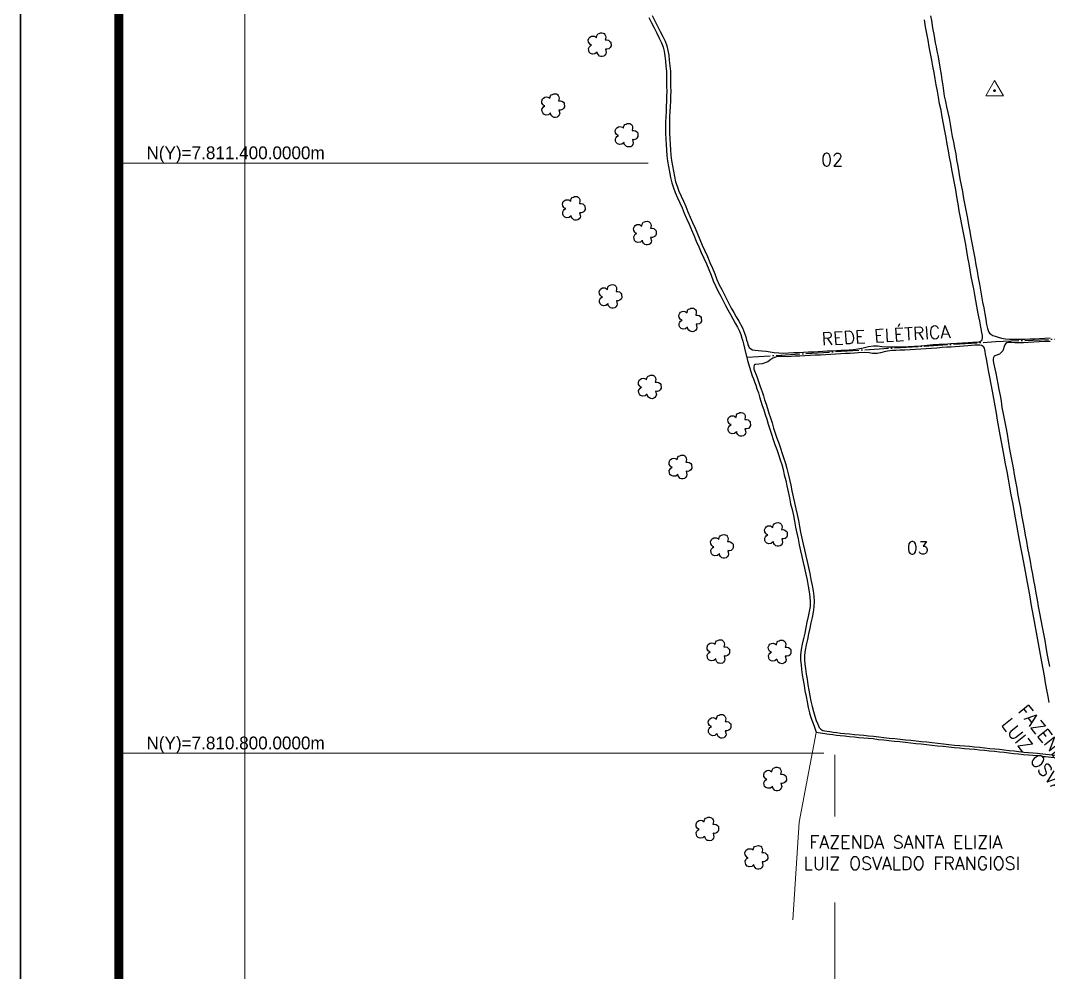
# Model space of a CAD drawing. Extents: x 749772 to 751872, y 7810048 to 7813018.
# Drawn here: x 749772 to 750817, y 7810577 to 7811545 of the extents above; entities that cross this region are included whole.
import ezdxf
from ezdxf.enums import TextEntityAlignment as Align

# ---------------------------------------------------------------- set-up
doc = ezdxf.new("R2010")
doc.units = 0
doc.header["$MEASUREMENT"] = 0
for name, pattern in [('ACAD_ISO04W100', [30, 24, -3, 0, -3]), ('CONTINUO', [0]), ('LIN0', [0])]:
    doc.linetypes.add(name, pattern=pattern)
for name, color, linetype in [('0114000638', 1, 'Continuous'), ('0114000638002', 5, 'Continuous'), ('0114000638003', 5, 'Continuous'), ('0114000638004', 5, 'Continuous'), ('0114000638005', 5, 'Continuous'), ('MARGEM', 7, 'CONTINUO'), ('SIMBOLO ARVORE', 118, 'Continuous'), ('TEXTO CONFORNTANTES', 7, 'Continuous'), ('TEXTO_NUN_TAL', 7, 'Continuous')]:
    doc.layers.add(name, color=color, linetype=linetype)
for name, color, linetype, lineweight in [('MALHA', 8, 'Continuous', 9), ('REDE_DE_LUZ', 6, 'Continuous', 25), ('TEXTO_DIVERSOS', 7, 'Continuous', 5)]:
    doc.layers.add(name, color=color, linetype=linetype, lineweight=lineweight)
doc.styles.add('Simplex', font='simplex.shx')

msp = doc.modelspace()

# ---------------------------------------------------------------- linework, layer by layer
at = {"layer": '0114000638', "flags": 128}
msp.add_lwpolyline([(750410.6, 7811547.9), (750413.5, 7811542.6), (750416.1, 7811537.3), (750418.8, 7811532), (750421.4, 7811526.9), (750423.5, 7811522.2), (750425.2, 7811517.9), (750426.3, 7811513.7), (750427, 7811509), (750427.6, 7811503.7), (750428.1, 7811498.5), (750428.6, 7811493.1), (750428.8, 7811488), (750428.8, 7811483), (750428.8, 7811477.8), (750429, 7811472.9), (750428.8, 7811468), (750428.8, 7811463), (750428.5, 7811457.7), (750428.2, 7811452.4), (750427.9, 7811447), (750427.8, 7811441.5), (750427.7, 7811436), (750427.7, 7811430.2), (750428, 7811424.4), (750428.3, 7811418.8), (750428.6, 7811413.1), (750429, 7811407.4), (750429.8, 7811401.8), (750430.8, 7811396.4), (750431.8, 7811391), (750432.8, 7811385.4), (750434, 7811380), (750435.7, 7811374.9), (750437.5, 7811369.9), (750440, 7811364.6), (750442.3, 7811359.5), (750444.6, 7811354.3), (750446.8, 7811349), (750449.2, 7811343.5), (750451.6, 7811337.8), (750454.1, 7811332.1), (750456.5, 7811326.5), (750459, 7811320.7), (750461.5, 7811314.9), (750464, 7811309), (750466.6, 7811303.2), (750469.2, 7811297.4), (750471.6, 7811291.6), (750474, 7811285.9), (750476.3, 7811280.2), (750478.7, 7811274.6), (750481.3, 7811269.5), (750483.8, 7811264.6), (750486.3, 7811259.9), (750488.6, 7811255.3), (750491.1, 7811250.6), (750493.7, 7811246), (750496.2, 7811241.6), (750498.6, 7811237.2), (750500.9, 7811233.1), (750502.9, 7811229.2), (750504.3, 7811225.6), (750505.4, 7811222), (750506.3, 7811219), (750507, 7811216.3), (750508.1, 7811211.8), (750511.1, 7811199.2), (750514.5, 7811188), (750515.9, 7811183.8), (750517.1, 7811180.6), (750518.2, 7811177.4), (750519.4, 7811174), (750520.7, 7811170.3), (750522.1, 7811166.3), (750523.4, 7811162.2), (750524.7, 7811158), (750526.1, 7811153.6), (750527.6, 7811149.1), (750529.1, 7811144.5), (750530.6, 7811139.7), (750532.1, 7811134.6), (750533.7, 7811129.4), (750535.4, 7811124.2), (750537.2, 7811118.9), (750539, 7811113.8), (750540.8, 7811108.7), (750542.6, 7811103.5), (750544.3, 7811098.4), (750545.8, 7811093.5), (750547.2, 7811088.4), (750548.5, 7811083), (750549.9, 7811077.4), (750551.1, 7811071.7), (750552.3, 7811065.8), (750553.6, 7811059.7), (750554.9, 7811053.6), (750556.3, 7811047.6), (750557.8, 7811041.8), (750558.9, 7811035.8), (750560, 7811029.9), (750561.1, 7811023.8), (750562.5, 7811017.8), (750563.7, 7811011.8), (750565.1, 7811005.8), (750566.3, 7810999.9), (750567.7, 7810994), (750569.1, 7810988), (750570.5, 7810982), (750571.7, 7810975.9), (750572.8, 7810969.8), (750573.7, 7810964.2), (750574.4, 7810959.1), (750574.8, 7810954), (750574.6, 7810949.1), (750573.8, 7810944.2), (750572.8, 7810938.9), (750571.5, 7810933.3), (750570.4, 7810927.7), (750569.3, 7810922.1), (750568, 7810916.5), (750566.8, 7810911), (750565.7, 7810905.5), (750565, 7810899.8), (750565, 7810894.7), (750565.5, 7810890), (750566.1, 7810885.1), (750566.8, 7810879.8), (750567.7, 7810874.4), (750568.6, 7810868.9), (750569.5, 7810863.3), (750570.6, 7810857.7), (750571.6, 7810852.2), (750572.8, 7810846.6), (750574.2, 7810841.2), (750575.6, 7810836.3), (750577.2, 7810831.9), (750578.7, 7810827.4), (750580.8, 7810821.3), (750580.8, 7810821.3), (750580.8, 7810821.3), (750591.6, 7810819.8), (750594.5, 7810819.4), (750597.8, 7810819), (750601.5, 7810818.4), (750605.4, 7810818), (750609.8, 7810817.6), (750614.5, 7810817.1), (750619.5, 7810816.6), (750624.4, 7810816.1), (750629.2, 7810815.7), (750633.9, 7810815.4), (750638.9, 7810814.8), (750644.2, 7810814.1), (750649.5, 7810813.5), (750654.9, 7810813), (750660.4, 7810812.4), (750665.9, 7810811.8), (750671.5, 7810811.2), (750677, 7810810.6), (750682.3, 7810810), (750687.6, 7810809.5), (750693, 7810808.9), (750698.5, 7810808.3), (750704.2, 7810807.6), (750709.9, 7810807), (750715.7, 7810806.4), (750721.3, 7810805.9), (750726.7, 7810805.3), (750731.6, 7810804.9), (750736.6, 7810804.5), (750741.7, 7810804), (750746.9, 7810803.5), (750752.1, 7810803), (750757.2, 7810802.4), (750762.2, 7810802), (750767.1, 7810801.5), (750771.9, 7810801), (750776.7, 7810800.4), (750781.8, 7810799.8), (750786.7, 7810799.3), (750791.7, 7810798.7), (750796.6, 7810798.2), (750801.3, 7810797.9), (750805.8, 7810797.6), (750809.5, 7810797.2), (750812.5, 7810796.8), (750814.2, 7810796.6), (750919.4, 7810784.4)], dxfattribs=at)
at = {"layer": '0114000638002', "flags": 128}
msp.add_lwpolyline([(750414.1, 7811549.8), (750417, 7811544.4), (750419.7, 7811539.1), (750422.4, 7811533.8), (750425, 7811528.6), (750427.2, 7811523.8), (750429, 7811519.1), (750430.2, 7811514.5), (750431, 7811509.5), (750431.5, 7811504.2), (750432.1, 7811498.9), (750432.6, 7811493.4), (750432.8, 7811488.1), (750432.8, 7811483), (750432.8, 7811477.9), (750433, 7811472.9), (750432.8, 7811467.9), (750432.8, 7811462.9), (750432.5, 7811457.5), (750432.2, 7811452.2), (750431.9, 7811446.9), (750431.8, 7811441.4), (750431.7, 7811435.9), (750431.7, 7811430.3), (750432, 7811424.6), (750432.3, 7811419), (750432.6, 7811413.4), (750433, 7811407.9), (750433.7, 7811402.5), (750434.7, 7811397.1), (750435.7, 7811391.8), (750436.7, 7811386.3), (750437.9, 7811381), (750439.4, 7811376.3), (750441.2, 7811371.5), (750443.6, 7811366.3), (750446, 7811361.1), (750448.3, 7811355.8), (750450.5, 7811350.5), (750452.8, 7811345), (750455.2, 7811339.4), (750457.7, 7811333.7), (750460.2, 7811328), (750462.6, 7811322.3), (750465.1, 7811316.5), (750467.7, 7811310.6), (750470.3, 7811304.8), (750472.8, 7811299), (750475.3, 7811293.2), (750477.7, 7811287.4), (750479.9, 7811281.7), (750482.3, 7811276.3), (750484.9, 7811271.3), (750487.4, 7811266.5), (750489.8, 7811261.8), (750492.2, 7811257.1), (750494.6, 7811252.5), (750497.1, 7811247.9), (750499.6, 7811243.6), (750502.1, 7811239.2), (750506, 7811232.3), (750508.1, 7811226.9), (750509.3, 7811223.2), (750510.1, 7811220), (750510.9, 7811217.4), (750511.5, 7811215), (750512.3, 7811213.3), (750512.8, 7811212.4), (750514.3, 7811211.1), (750516.3, 7811210.2), (750518.9, 7811209.8), (750521.9, 7811209.5), (750525.7, 7811209.1), (750530, 7811208.8), (750534, 7811208.2), (750538.2, 7811207.5), (750542.8, 7811206.9), (750547.6, 7811206.8), (750552.6, 7811207), (750557.8, 7811207.3), (750563, 7811207.4), (750568.1, 7811207.6), (750573, 7811207.9), (750578, 7811208.1), (750582.9, 7811208.4), (750587.6, 7811208.7), (750592.2, 7811209), (750596.9, 7811209.2), (750601.6, 7811209.4), (750606, 7811209.6), (750610.2, 7811209.8), (750614.5, 7811210.1), (750618.9, 7811210.4), (750623.2, 7811211), (750627.3, 7811211.7), (750634.2, 7811213.6), (750639.1, 7811214.1), (750643.5, 7811214), (750647.7, 7811213.6), (750652.3, 7811213.2), (750657.3, 7811213), (750662.8, 7811213), (750668.5, 7811213.2), (750674.6, 7811213.5), (750680.9, 7811213.8), (750687.3, 7811214.1), (750693.7, 7811214.8), (750699.8, 7811215.4), (750705.8, 7811215.7), (750711.8, 7811216), (750717.9, 7811216.4), (750723.8, 7811216.9), (750729.7, 7811217.3), (750735.3, 7811217.6), (750740.3, 7811217.9), (750744, 7811218), (750746.5, 7811218.2), (750747.9, 7811218.8), (750749.2, 7811219.6), (750749.8, 7811220.6), (750750.1, 7811222.4), (750749.9, 7811224.7), (750749.2, 7811227.7), (750748.5, 7811231.4), (750747.8, 7811235), (750747.1, 7811239.1), (750746.2, 7811243.7), (750745.3, 7811248.8), (750744.3, 7811254.3), (750743.3, 7811260.1), (750742.2, 7811266), (750741, 7811272.1), (750739.8, 7811278.3), (750738.6, 7811284.6), (750737.5, 7811291), (750736.3, 7811297.4), (750735.2, 7811303.8), (750734, 7811310.4), (750732.9, 7811317.2), (750731.6, 7811324), (750730.3, 7811330.8), (750729, 7811337.6), (750727.7, 7811344.5), (750726.4, 7811351.4), (750725.2, 7811358.4), (750724, 7811365.5), (750722.8, 7811372.6), (750721.5, 7811379.6), (750720.2, 7811386.7), (750718.9, 7811393.5), (750717.7, 7811399.9), (750716.5, 7811406.1), (750715.4, 7811412.4), (750714.2, 7811419), (750712.9, 7811425.8), (750711.6, 7811432.8), (750710.3, 7811439.8), (750709.1, 7811446.8), (750707.8, 7811453.6), (750706.4, 7811460.2), (750705.3, 7811466.8), (750704.1, 7811473.2), (750703, 7811479.4), (750701.8, 7811485.7), (750700.7, 7811492), (750699.5, 7811498.3), (750698.4, 7811504.7), (750697.2, 7811511.3), (750695.9, 7811518), (750694.6, 7811524.9), (750693.4, 7811531.8), (750692.1, 7811538.6), (750690.9, 7811545.5)], dxfattribs=at)
at = {"layer": '0114000638003', "flags": 128}
msp.add_lwpolyline([(750817.9, 7810851.5), (750816.7, 7810857.8), (750815.5, 7810864.5), (750814.2, 7810871.4), (750813, 7810878.5), (750811.7, 7810885.7), (750810.3, 7810893), (750809, 7810900.3), (750807.6, 7810907.8), (750806.3, 7810915.3), (750804.9, 7810922.7), (750803.5, 7810930.1), (750802.1, 7810937.5), (750800.9, 7810944.7), (750799.6, 7810951.9), (750798.3, 7810959.1), (750797, 7810966.3), (750795.7, 7810973.7), (750794.3, 7810981), (750792.9, 7810988.3), (750791.5, 7810995.6), (750790.3, 7811002.6), (750789, 7811009.6), (750787.5, 7811016.7), (750786.2, 7811024.1), (750784.9, 7811031.7), (750783.5, 7811039.3), (750782.1, 7811047), (750780.7, 7811054.8), (750779.2, 7811062.7), (750777.8, 7811070.6), (750776.3, 7811078.5), (750774.9, 7811086.5), (750773.4, 7811094.3), (750772.1, 7811102), (750770.7, 7811109.4), (750769.4, 7811116.6), (750767.9, 7811123.8), (750766.6, 7811131.2), (750765.3, 7811138.5), (750764.1, 7811145.8), (750762.8, 7811153.1), (750761.5, 7811160.5), (750760, 7811167.9), (750758.7, 7811175.2), (750757.4, 7811182.4), (750756.2, 7811189), (750755, 7811195.2), (750753.9, 7811201), (750753.1, 7811205.5), (750752.6, 7811208.5), (750752.3, 7811210.1), (750751.9, 7811211.6), (750751.2, 7811212.7), (750750.5, 7811213.5), (750749.1, 7811214.4), (750747.3, 7811214.7), (750745.1, 7811214.8), (750742.2, 7811214.7), (750738.8, 7811214.5), (750735.1, 7811214.2), (750730.9, 7811213.9), (750726.5, 7811213.6), (750722.2, 7811213.2), (750718.1, 7811212.9), (750713.8, 7811212.7), (750708.9, 7811212.3), (750703.5, 7811211.9), (750698.1, 7811211.5), (750692.7, 7811211), (750687.2, 7811210.7), (750681.7, 7811210.3), (750676.3, 7811210), (750671, 7811209.8), (750666.2, 7811209.7), (750661.7, 7811209.5), (750657.7, 7811209.5), (750651.3, 7811208.3), (750646.2, 7811206.9), (750643, 7811206.5), (750638.3, 7811206.3), (750634.6, 7811206.9), (750629.9, 7811207.2), (750623.5, 7811207), (750619.8, 7811206.7), (750615.5, 7811206.4), (750610.8, 7811206.2), (750605.9, 7811205.9), (750600.8, 7811205.6), (750595.6, 7811205.3), (750590.4, 7811205.1), (750585.2, 7811204.8), (750580, 7811204.5), (750574.6, 7811204.2), (750569.3, 7811204), (750564.3, 7811203.7), (750559.4, 7811203.5), (750551.4, 7811203.1), (750545.9, 7811203.2), (750542.4, 7811203.2), (750539.4, 7811202.7), (750536.9, 7811201.7), (750534.9, 7811200.4), (750531.6, 7811198), (750526.1, 7811196), (750519.2, 7811195.2), (750519, 7811195.1), (750518, 7811194.5), (750517.6, 7811192.6), (750517.6, 7811190.3), (750520.6, 7811182.8), (750522, 7811178.8), (750524.1, 7811172.8), (750525.9, 7811167.5), (750527.2, 7811163.4), (750528.5, 7811159.3), (750529.9, 7811154.9), (750531.4, 7811150.3), (750532.9, 7811145.7), (750534.4, 7811140.9), (750536, 7811135.8), (750537.6, 7811130.6), (750539.2, 7811125.4), (750540.9, 7811120.2), (750542.8, 7811115.1), (750544.6, 7811110), (750546.4, 7811104.7), (750548.1, 7811099.6), (750549.7, 7811094.6), (750551.1, 7811089.4), (750552.4, 7811083.9), (750553.8, 7811078.3), (750555, 7811072.5), (750556.2, 7811066.6), (750557.5, 7811060.6), (750558.8, 7811054.5), (750560.2, 7811048.5), (750561.7, 7811042.6), (750562.8, 7811036.6), (750564, 7811030.6), (750565, 7811024.6), (750566.4, 7811018.6), (750567.6, 7811012.6), (750569, 7811006.7), (750570.2, 7811000.8), (750571.6, 7810994.9), (750573, 7810988.9), (750574.4, 7810982.8), (750575.6, 7810976.6), (750576.7, 7810970.5), (750577.7, 7810964.9), (750578.4, 7810959.5), (750578.8, 7810954.1), (750578.5, 7810948.7), (750577.8, 7810943.5), (750576.7, 7810938.1), (750575.5, 7810932.5), (750574.3, 7810927), (750573.2, 7810921.2), (750571.9, 7810915.6), (750570.7, 7810910.2), (750569.7, 7810904.8), (750569, 7810899.6), (750569, 7810894.9), (750569.5, 7810890.4), (750570.1, 7810885.7), (750570.8, 7810880.4), (750571.6, 7810875.1), (750572.5, 7810869.6), (750573.5, 7810864), (750574.5, 7810858.4), (750575.6, 7810853), (750576.7, 7810847.5), (750578, 7810842.3), (750579.4, 7810837.6), (750581, 7810833.3), (750582.5, 7810829.4), (750583.9, 7810826.3), (750585.6, 7810824.3), (750587.6, 7810823.2), (750589.6, 7810822.7), (750592, 7810822.3), (750594.9, 7810821.9), (750598.2, 7810821.4), (750601.8, 7810820.9), (750605.7, 7810820.5), (750610.1, 7810820.1), (750614.8, 7810819.6), (750619.7, 7810819.1), (750624.6, 7810818.6), (750629.4, 7810818.2), (750634.2, 7810817.8), (750639.2, 7810817.3), (750644.5, 7810816.6), (750649.8, 7810816), (750655.2, 7810815.4), (750660.7, 7810814.9), (750666.2, 7810814.3), (750671.8, 7810813.7), (750677.2, 7810813.1), (750682.5, 7810812.5), (750687.8, 7810812), (750693.3, 7810811.4), (750698.8, 7810810.8), (750704.5, 7810810.1), (750710.2, 7810809.5), (750715.9, 7810808.9), (750721.6, 7810808.3), (750726.9, 7810807.8), (750731.8, 7810807.4), (750736.8, 7810807), (750741.9, 7810806.5), (750747.1, 7810806), (750752.3, 7810805.5), (750757.4, 7810804.9), (750762.5, 7810804.5), (750767.3, 7810804), (750772.1, 7810803.5), (750777, 7810802.9), (750782.1, 7810802.3), (750787, 7810801.7), (750791.9, 7810801.2), (750796.8, 7810800.7), (750801.5, 7810800.4), (750806, 7810800), (750811.2, 7810799.5), (750814.5, 7810799.1), (750827.7, 7810797.5)], dxfattribs=at)
at = {"layer": '0114000638004', "flags": 128}
msp.add_lwpolyline([(750818.9, 7811218.7), (750813.2, 7811218.5), (750807.7, 7811218.3), (750802.2, 7811217.9), (750796.8, 7811217.5), (750791.6, 7811217.3), (750787, 7811217.3), (750782.9, 7811217.3), (750779.2, 7811217.4), (750776.4, 7811217.4), (750774.6, 7811217.2), (750773.4, 7811216.3), (750772.7, 7811215.3), (750772.2, 7811214.4), (750770.5, 7811209.1), (750767.3, 7811205.8), (750762.4, 7811204.1), (750761.7, 7811203.5), (750761.1, 7811202.3), (750760.7, 7811200.8), (750760.7, 7811199.1), (750761.2, 7811196.7), (750762.6, 7811190.9), (750763.5, 7811186.3), (750764.4, 7811181.1), (750765.5, 7811175.5), (750766.6, 7811169.8), (750767.8, 7811163.8), (750768.9, 7811157.8), (750769.8, 7811151.6), (750770.9, 7811145), (750772.2, 7811138.2), (750773.6, 7811131.3), (750774.9, 7811124.4), (750776.1, 7811117.5), (750777.2, 7811110.7), (750778.4, 7811103.8), (750779.8, 7811097), (750781, 7811090.2), (750782.3, 7811083.3), (750783.6, 7811076.3), (750784.8, 7811069.4), (750786, 7811062.4), (750787.2, 7811055.7), (750788.5, 7811049), (750789.8, 7811042.1), (750791.1, 7811035.2), (750792.3, 7811028.2), (750793.4, 7811021.5), (750794.6, 7811015.1), (750795.8, 7811008.6), (750797.1, 7811001.9), (750798.4, 7810995.2), (750799.6, 7810988.6), (750800.8, 7810982), (750802, 7810975.6), (750803.2, 7810969.2), (750804.2, 7810962.6), (750805.4, 7810956), (750806.6, 7810949.2), (750807.9, 7810942.2), (750809.2, 7810935.2), (750810.6, 7810928.2), (750811.9, 7810921.2), (750813.2, 7810914.5), (750814.3, 7810907.9), (750815.5, 7810901.3), (750816.7, 7810894.7), (750818, 7810888.1)], dxfattribs=at)
at = {"layer": '0114000638005', "flags": 128}
msp.add_lwpolyline([(750697.1, 7811549.6), (750698, 7811544.8), (750698.8, 7811539.9), (750699.6, 7811535.3), (750700.4, 7811530.9), (750701.2, 7811526.5), (750702, 7811522.2), (750702.8, 7811518), (750703.6, 7811513.8), (750704.4, 7811509.6), (750705.8, 7811501.9), (750706.9, 7811495.3), (750707.8, 7811490.1), (750708.8, 7811484.6), (750709.5, 7811478.9), (750710.2, 7811473.4), (750711.1, 7811468.1), (750712.3, 7811462.7), (750713.5, 7811457.2), (750714.8, 7811451.5), (750716, 7811445.6), (750717.1, 7811439.5), (750718.2, 7811433.2), (750719.3, 7811427.1), (750720.4, 7811421.2), (750721.6, 7811415.3), (750722.7, 7811409.3), (750723.7, 7811403.1), (750724.8, 7811396.7), (750725.9, 7811390.4), (750727.1, 7811384), (750728.2, 7811377.6), (750729.5, 7811370.9), (750730.8, 7811364), (750732.1, 7811357.1), (750733.3, 7811350.3), (750734.6, 7811343.7), (750735.8, 7811337.1), (750737, 7811330.5), (750738.2, 7811323.8), (750739.5, 7811317), (750740.8, 7811310.2), (750742.1, 7811303.3), (750743.3, 7811296.5), (750744.5, 7811289.9), (750745.7, 7811283.4), (750746.8, 7811277), (750747.9, 7811270.7), (750749.1, 7811264.6), (750750.1, 7811258.6), (750751.2, 7811252.7), (750752.3, 7811246.7), (750753.3, 7811241), (750754.2, 7811235.8), (750754.9, 7811231.9), (750755.6, 7811229.7), (750756.3, 7811228.2), (750757.2, 7811227), (750758.4, 7811225.9), (750760.4, 7811224.7), (750762.9, 7811223.8), (750765.9, 7811222.8), (750769.3, 7811222), (750773.2, 7811221.4), (750777.3, 7811221), (750783.6, 7811221), (750788.8, 7811220.8), (750793.3, 7811220.9), (750798, 7811221.1), (750802.9, 7811221.4), (750807.9, 7811221.6), (750813.3, 7811221.9), (750818.8, 7811222.2)], dxfattribs=at)
at = {"layer": 'MALHA', "color": 8}
for p, q in [((750000, 7810382.4), (750000, 7812918)), ((749872, 7811400), (750409.9, 7811400)), ((749872, 7810800), (750588.8, 7810800)), ((750600, 7810735.8), (750600, 7810798.5)), ((750600, 7810382.4), (750600, 7810648.2))]:
    msp.add_line(p, q, dxfattribs=at)
at = {"layer": 'MARGEM', "color": 174, "linetype": 'LIN0'}
msp.add_line((749772, 7810048), (749772, 7813018), dxfattribs=at)
at = {"layer": 'MARGEM', "color": 174, "linetype": 'LIN0', "flags": 128}
msp.add_lwpolyline([(751872, 7810048), (751872, 7813018), (749772, 7813018), (749772, 7810048)], close=True, dxfattribs=at)
at = {"layer": 'MARGEM', "color": 174, "linetype": 'LIN0', "const_width": 9.09, "flags": 128}
msp.add_lwpolyline([(751772, 7810382.4), (751772, 7812918), (749872, 7812918), (749872, 7810382.4)], close=True, dxfattribs=at)
at = {"layer": 'REDE_DE_LUZ', "linetype": 'ACAD_ISO04W100'}
msp.add_lwpolyline([(750510.3, 7811202.6), (750763.1, 7811218.4), (751107.9, 7811232.9)], dxfattribs=at)
at = {"layer": 'SIMBOLO ARVORE', "linetype": 'CONTINUO'}
for points in [[(750358.1, 7811512.8, 0), (750356, 7811511, 0), (750353.4, 7811510.7, 0), (750351.5, 7811511.5, 0), (750350.2, 7811512.8, 0), (750349.6, 7811514.3, 0), (750349.5, 7811516.5, 0), (750350.2, 7811517.9, 0), (750351, 7811518.9, 0), (750352.5, 7811520, 0), (750351.5, 7811520.3, 0), (750350.6, 7811521.1, 0), (750349.4, 7811522.8, 0), (750349.2, 7811524.9, 0), (750350.1, 7811527.1, 0), (750350.9, 7811527.9, 0), (750352.5, 7811528.9, 0), (750354.1, 7811529.1, 0), (750355.4, 7811528.9, 0), (750356.4, 7811528.4, 0), (750357.5, 7811527.4, 0), (750357.9, 7811529.3, 0), (750358.2, 7811530.1, 0), (750359, 7811531.2, 0), (750360.3, 7811531.6, 0), (750361.5, 7811532.2, 0), (750362.9, 7811532.3, 0), (750364.2, 7811532.1, 0), (750365.2, 7811531.5, 0), (750366, 7811530.7, 0), (750366.7, 7811529.3, 0), (750367, 7811527.8, 0), (750366.3, 7811525.1, 0), (750368.2, 7811525.2, 0), (750369.8, 7811524.8, 0), (750371.2, 7811523.6, 0), (750372.1, 7811522.7, 0), (750372.3, 7811519, 0), (750371.4, 7811517.3, 0), (750370.2, 7811516.2, 0), (750368.3, 7811515.7, 0), (750366.6, 7811515.9, 0), (750367.5, 7811512.4, 0), (750367.1, 7811510.9, 0), (750366.1, 7811509.5, 0), (750365, 7811508.6, 0), (750363.4, 7811508.3, 0), (750361.9, 7811508.4, 0), (750360.7, 7811508.7, 0), (750359.4, 7811510, 0), (750358.5, 7811511.2, 0), (750358.2, 7811513, 0)], [(750310.7, 7811450.9, 0), (750308.7, 7811449.1, 0), (750306, 7811448.8, 0), (750304.1, 7811449.6, 0), (750302.8, 7811450.9, 0), (750302.3, 7811452.4, 0), (750302.1, 7811454.6, 0), (750302.8, 7811456, 0), (750303.6, 7811457, 0), (750305.1, 7811458.1, 0), (750304.1, 7811458.4, 0), (750303.2, 7811459.2, 0), (750302.1, 7811460.9, 0), (750301.9, 7811463, 0), (750302.7, 7811465.2, 0), (750303.5, 7811466, 0), (750305.1, 7811466.9, 0), (750306.7, 7811467.2, 0), (750308, 7811467, 0), (750309, 7811466.5, 0), (750310.2, 7811465.5, 0), (750310.5, 7811467.4, 0), (750310.8, 7811468.2, 0), (750311.6, 7811469.3, 0), (750312.9, 7811469.7, 0), (750314.1, 7811470.3, 0), (750315.5, 7811470.4, 0), (750316.8, 7811470.2, 0), (750317.8, 7811469.6, 0), (750318.6, 7811468.8, 0), (750319.3, 7811467.4, 0), (750319.6, 7811465.9, 0), (750318.9, 7811463.2, 0), (750320.8, 7811463.3, 0), (750322.4, 7811462.9, 0), (750323.9, 7811461.7, 0), (750324.7, 7811460.8, 0), (750324.9, 7811457.1, 0), (750324, 7811455.4, 0), (750322.8, 7811454.3, 0), (750320.9, 7811453.8, 0), (750319.2, 7811454, 0), (750320.1, 7811450.5, 0), (750319.7, 7811449, 0), (750318.7, 7811447.6, 0), (750317.6, 7811446.7, 0), (750316, 7811446.4, 0), (750314.5, 7811446.4, 0), (750313.3, 7811446.8, 0), (750312, 7811448.1, 0), (750311.1, 7811449.3, 0), (750310.8, 7811451.1, 0)], [(750385.5, 7811420.8, 0), (750383.4, 7811419, 0), (750380.8, 7811418.7, 0), (750378.9, 7811419.5, 0), (750377.6, 7811420.8, 0), (750377, 7811422.3, 0), (750376.9, 7811424.5, 0), (750377.6, 7811425.9, 0), (750378.3, 7811426.9, 0), (750379.9, 7811428, 0), (750378.9, 7811428.3, 0), (750377.9, 7811429.1, 0), (750376.8, 7811430.8, 0), (750376.6, 7811432.9, 0), (750377.4, 7811435.1, 0), (750378.3, 7811435.9, 0), (750379.8, 7811436.8, 0), (750381.4, 7811437.1, 0), (750382.7, 7811436.9, 0), (750383.8, 7811436.4, 0), (750384.9, 7811435.4, 0), (750385.2, 7811437.3, 0), (750385.5, 7811438.1, 0), (750386.4, 7811439.2, 0), (750387.6, 7811439.6, 0), (750388.8, 7811440.2, 0), (750390.2, 7811440.3, 0), (750391.5, 7811440.1, 0), (750392.6, 7811439.5, 0), (750393.4, 7811438.7, 0), (750394.1, 7811437.3, 0), (750394.3, 7811435.8, 0), (750393.7, 7811433.1, 0), (750395.6, 7811433.2, 0), (750397.1, 7811432.8, 0), (750398.6, 7811431.6, 0), (750399.4, 7811430.7, 0), (750399.6, 7811427, 0), (750398.7, 7811425.3, 0), (750397.5, 7811424.2, 0), (750395.6, 7811423.7, 0), (750394, 7811423.9, 0), (750394.9, 7811420.4, 0), (750394.5, 7811418.9, 0), (750393.4, 7811417.5, 0), (750392.3, 7811416.6, 0), (750390.8, 7811416.3, 0), (750389.2, 7811416.3, 0), (750388.1, 7811416.7, 0), (750386.7, 7811418, 0), (750385.8, 7811419.2, 0), (750385.5, 7811421, 0)], [(750331.9, 7811346.4, 0), (750329.8, 7811344.7, 0), (750327.2, 7811344.4, 0), (750325.3, 7811345.1, 0), (750324, 7811346.4, 0), (750323.4, 7811347.9, 0), (750323.3, 7811350.2, 0), (750324, 7811351.6, 0), (750324.7, 7811352.6, 0), (750326.3, 7811353.6, 0), (750325.3, 7811353.9, 0), (750324.3, 7811354.7, 0), (750323.2, 7811356.5, 0), (750323, 7811358.6, 0), (750323.8, 7811360.8, 0), (750324.7, 7811361.6, 0), (750326.2, 7811362.5, 0), (750327.8, 7811362.7, 0), (750329.1, 7811362.5, 0), (750330.2, 7811362.1, 0), (750331.3, 7811361.1, 0), (750331.6, 7811363, 0), (750331.9, 7811363.7, 0), (750332.8, 7811364.8, 0), (750334, 7811365.3, 0), (750335.2, 7811365.8, 0), (750336.6, 7811365.9, 0), (750337.9, 7811365.8, 0), (750339, 7811365.2, 0), (750339.8, 7811364.3, 0), (750340.5, 7811363, 0), (750340.7, 7811361.5, 0), (750340.1, 7811358.8, 0), (750342, 7811358.8, 0), (750343.5, 7811358.4, 0), (750345, 7811357.3, 0), (750345.8, 7811356.3, 0), (750346, 7811352.6, 0), (750345.1, 7811351, 0), (750343.9, 7811349.9, 0), (750342, 7811349.4, 0), (750340.4, 7811349.5, 0), (750341.3, 7811346.1, 0), (750340.8, 7811344.6, 0), (750339.8, 7811343.2, 0), (750338.7, 7811342.3, 0), (750337.2, 7811341.9, 0), (750335.6, 7811342, 0), (750334.5, 7811342.3, 0), (750333.1, 7811343.6, 0), (750332.2, 7811344.8, 0), (750331.9, 7811346.6, 0)], [(750404.1, 7811321.3, 0), (750402.1, 7811319.6, 0), (750399.4, 7811319.3, 0), (750397.6, 7811320, 0), (750396.2, 7811321.3, 0), (750395.7, 7811322.8, 0), (750395.5, 7811325, 0), (750396.2, 7811326.4, 0), (750397, 7811327.5, 0), (750398.5, 7811328.5, 0), (750397.5, 7811328.8, 0), (750396.6, 7811329.6, 0), (750395.5, 7811331.4, 0), (750395.3, 7811333.5, 0), (750396.1, 7811335.6, 0), (750396.9, 7811336.4, 0), (750398.5, 7811337.4, 0), (750400.1, 7811337.6, 0), (750401.4, 7811337.4, 0), (750402.4, 7811336.9, 0), (750403.6, 7811335.9, 0), (750403.9, 7811337.9, 0), (750404.2, 7811338.6, 0), (750405, 7811339.7, 0), (750406.3, 7811340.1, 0), (750407.5, 7811340.7, 0), (750408.9, 7811340.8, 0), (750410.2, 7811340.6, 0), (750411.2, 7811340.1, 0), (750412, 7811339.2, 0), (750412.7, 7811337.9, 0), (750413, 7811336.4, 0), (750412.4, 7811333.7, 0), (750414.2, 7811333.7, 0), (750415.8, 7811333.3, 0), (750417.3, 7811332.2, 0), (750418.1, 7811331.2, 0), (750418.3, 7811327.5, 0), (750417.4, 7811325.9, 0), (750416.2, 7811324.8, 0), (750414.3, 7811324.2, 0), (750412.6, 7811324.4, 0), (750413.5, 7811320.9, 0), (750413.1, 7811319.5, 0), (750412.1, 7811318, 0), (750411, 7811317.2, 0), (750409.4, 7811316.8, 0), (750407.9, 7811316.9, 0), (750406.7, 7811317.2, 0), (750405.4, 7811318.5, 0), (750404.5, 7811319.7, 0), (750404.2, 7811321.5, 0)], [(750369.2, 7811256.9, 0), (750367.1, 7811255.2, 0), (750364.5, 7811254.9, 0), (750362.6, 7811255.6, 0), (750361.3, 7811256.9, 0), (750360.7, 7811258.4, 0), (750360.6, 7811260.6, 0), (750361.3, 7811262, 0), (750362.1, 7811263.1, 0), (750363.6, 7811264.1, 0), (750362.6, 7811264.4, 0), (750361.7, 7811265.2, 0), (750360.5, 7811267, 0), (750360.3, 7811269.1, 0), (750361.1, 7811271.3, 0), (750362, 7811272, 0), (750363.5, 7811273, 0), (750365.2, 7811273.2, 0), (750366.5, 7811273, 0), (750367.5, 7811272.5, 0), (750368.6, 7811271.5, 0), (750369, 7811273.5, 0), (750369.2, 7811274.2, 0), (750370.1, 7811275.3, 0), (750371.3, 7811275.7, 0), (750372.6, 7811276.3, 0), (750373.9, 7811276.4, 0), (750375.2, 7811276.2, 0), (750376.3, 7811275.7, 0), (750377.1, 7811274.8, 0), (750377.8, 7811273.5, 0), (750378, 7811272, 0), (750377.4, 7811269.3, 0), (750379.3, 7811269.3, 0), (750380.9, 7811268.9, 0), (750382.3, 7811267.8, 0), (750383.1, 7811266.8, 0), (750383.4, 7811263.1, 0), (750382.5, 7811261.5, 0), (750381.3, 7811260.4, 0), (750379.4, 7811259.8, 0), (750377.7, 7811260, 0), (750378.6, 7811256.5, 0), (750378.2, 7811255.1, 0), (750377.2, 7811253.7, 0), (750376.1, 7811252.8, 0), (750374.5, 7811252.4, 0), (750373, 7811252.5, 0), (750371.8, 7811252.8, 0), (750370.5, 7811254.1, 0), (750369.5, 7811255.3, 0), (750369.3, 7811257.1, 0)], [(750450.2, 7811233, 0), (750448.1, 7811231.3, 0), (750445.5, 7811231, 0), (750443.6, 7811231.7, 0), (750442.3, 7811233, 0), (750441.7, 7811234.5, 0), (750441.6, 7811236.8, 0), (750442.3, 7811238.1, 0), (750443, 7811239.2, 0), (750444.5, 7811240.2, 0), (750443.6, 7811240.5, 0), (750442.6, 7811241.3, 0), (750441.5, 7811243.1, 0), (750441.3, 7811245.2, 0), (750442.1, 7811247.4, 0), (750443, 7811248.2, 0), (750444.5, 7811249.1, 0), (750446.1, 7811249.3, 0), (750447.4, 7811249.1, 0), (750448.5, 7811248.7, 0), (750449.6, 7811247.7, 0), (750449.9, 7811249.6, 0), (750450.2, 7811250.3, 0), (750451.1, 7811251.4, 0), (750452.3, 7811251.9, 0), (750453.5, 7811252.4, 0), (750454.9, 7811252.5, 0), (750456.2, 7811252.4, 0), (750457.3, 7811251.8, 0), (750458.1, 7811250.9, 0), (750458.7, 7811249.6, 0), (750459, 7811248.1, 0), (750458.4, 7811245.4, 0), (750460.3, 7811245.4, 0), (750461.8, 7811245, 0), (750463.3, 7811243.9, 0), (750464.1, 7811242.9, 0), (750464.3, 7811239.2, 0), (750463.4, 7811237.6, 0), (750462.2, 7811236.5, 0), (750460.3, 7811236, 0), (750458.7, 7811236.1, 0), (750459.6, 7811232.7, 0), (750459.1, 7811231.2, 0), (750458.1, 7811229.8, 0), (750457, 7811228.9, 0), (750455.5, 7811228.5, 0), (750453.9, 7811228.6, 0), (750452.8, 7811228.9, 0), (750451.4, 7811230.2, 0), (750450.5, 7811231.4, 0), (750450.2, 7811233.2, 0)], [(750409, 7811164.9, 0), (750406.9, 7811163.2, 0), (750404.3, 7811162.9, 0), (750402.4, 7811163.6, 0), (750401.1, 7811164.9, 0), (750400.5, 7811166.4, 0), (750400.4, 7811168.6, 0), (750401.1, 7811170, 0), (750401.9, 7811171.1, 0), (750403.4, 7811172.1, 0), (750402.4, 7811172.4, 0), (750401.5, 7811173.2, 0), (750400.3, 7811175, 0), (750400.1, 7811177.1, 0), (750401, 7811179.2, 0), (750401.8, 7811180, 0), (750403.4, 7811181, 0), (750405, 7811181.2, 0), (750406.3, 7811181, 0), (750407.3, 7811180.5, 0), (750408.4, 7811179.5, 0), (750408.8, 7811181.4, 0), (750409.1, 7811182.2, 0), (750409.9, 7811183.3, 0), (750411.2, 7811183.7, 0), (750412.4, 7811184.3, 0), (750413.8, 7811184.4, 0), (750415.1, 7811184.2, 0), (750416.1, 7811183.7, 0), (750416.9, 7811182.8, 0), (750417.6, 7811181.5, 0), (750417.9, 7811180, 0), (750417.2, 7811177.3, 0), (750419.1, 7811177.3, 0), (750420.7, 7811176.9, 0), (750422.1, 7811175.8, 0), (750423, 7811174.8, 0), (750423.2, 7811171.1, 0), (750422.3, 7811169.5, 0), (750421.1, 7811168.3, 0), (750419.2, 7811167.8, 0), (750417.5, 7811168, 0), (750418.4, 7811164.5, 0), (750418, 7811163.1, 0), (750417, 7811161.6, 0), (750415.9, 7811160.8, 0), (750414.3, 7811160.4, 0), (750412.8, 7811160.5, 0), (750411.6, 7811160.8, 0), (750410.3, 7811162.1, 0), (750409.4, 7811163.3, 0), (750409.1, 7811165.1, 0)], [(750500, 7811126.8, 0), (750497.9, 7811125.1, 0), (750495.3, 7811124.8, 0), (750493.4, 7811125.5, 0), (750492.1, 7811126.8, 0), (750491.5, 7811128.3, 0), (750491.4, 7811130.5, 0), (750492.1, 7811131.9, 0), (750492.8, 7811132.9, 0), (750494.4, 7811134, 0), (750493.4, 7811134.3, 0), (750492.4, 7811135.1, 0), (750491.3, 7811136.8, 0), (750491.1, 7811138.9, 0), (750491.9, 7811141.1, 0), (750492.8, 7811141.9, 0), (750494.3, 7811142.9, 0), (750496, 7811143.1, 0), (750497.3, 7811142.9, 0), (750498.3, 7811142.4, 0), (750499.4, 7811141.4, 0), (750499.7, 7811143.3, 0), (750500, 7811144.1, 0), (750500.9, 7811145.2, 0), (750502.1, 7811145.6, 0), (750503.4, 7811146.2, 0), (750504.7, 7811146.3, 0), (750506, 7811146.1, 0), (750507.1, 7811145.6, 0), (750507.9, 7811144.7, 0), (750508.6, 7811143.3, 0), (750508.8, 7811141.8, 0), (750508.2, 7811139.1, 0), (750510.1, 7811139.2, 0), (750511.6, 7811138.8, 0), (750513.1, 7811137.6, 0), (750513.9, 7811136.7, 0), (750514.2, 7811133, 0), (750513.2, 7811131.3, 0), (750512, 7811130.2, 0), (750510.1, 7811129.7, 0), (750508.5, 7811129.9, 0), (750509.4, 7811126.4, 0), (750509, 7811124.9, 0), (750508, 7811123.5, 0), (750506.9, 7811122.7, 0), (750505.3, 7811122.3, 0), (750503.7, 7811122.4, 0), (750502.6, 7811122.7, 0), (750501.2, 7811124, 0), (750500.3, 7811125.2, 0), (750500.1, 7811127, 0)], [(750440.2, 7811083.5, 0), (750438.1, 7811081.8, 0), (750435.4, 7811081.5, 0), (750433.6, 7811082.2, 0), (750432.2, 7811083.5, 0), (750431.7, 7811085, 0), (750431.5, 7811087.3, 0), (750432.3, 7811088.7, 0), (750433, 7811089.7, 0), (750434.5, 7811090.7, 0), (750433.6, 7811091, 0), (750432.6, 7811091.8, 0), (750431.5, 7811093.6, 0), (750431.3, 7811095.7, 0), (750432.1, 7811097.9, 0), (750432.9, 7811098.7, 0), (750434.5, 7811099.6, 0), (750436.1, 7811099.8, 0), (750437.4, 7811099.6, 0), (750438.5, 7811099.2, 0), (750439.6, 7811098.2, 0), (750439.9, 7811100.1, 0), (750440.2, 7811100.8, 0), (750441, 7811101.9, 0), (750442.3, 7811102.4, 0), (750443.5, 7811102.9, 0), (750444.9, 7811103, 0), (750446.2, 7811102.9, 0), (750447.3, 7811102.3, 0), (750448, 7811101.5, 0), (750448.7, 7811100.1, 0), (750449, 7811098.6, 0), (750448.4, 7811095.9, 0), (750450.3, 7811095.9, 0), (750451.8, 7811095.5, 0), (750453.3, 7811094.4, 0), (750454.1, 7811093.5, 0), (750454.3, 7811089.7, 0), (750453.4, 7811088.1, 0), (750452.2, 7811087, 0), (750450.3, 7811086.5, 0), (750448.6, 7811086.6, 0), (750449.5, 7811083.2, 0), (750449.1, 7811081.7, 0), (750448.1, 7811080.3, 0), (750447, 7811079.4, 0), (750445.5, 7811079, 0), (750443.9, 7811079.1, 0), (750442.7, 7811079.4, 0), (750441.4, 7811080.8, 0), (750440.5, 7811081.9, 0), (750440.2, 7811083.7, 0)], [(750537.3, 7811014.9, 0), (750535.2, 7811013.2, 0), (750532.6, 7811012.9, 0), (750530.7, 7811013.6, 0), (750529.4, 7811014.9, 0), (750528.8, 7811016.4, 0), (750528.7, 7811018.6, 0), (750529.4, 7811020, 0), (750530.2, 7811021, 0), (750531.7, 7811022.1, 0), (750530.7, 7811022.4, 0), (750529.8, 7811023.2, 0), (750528.6, 7811024.9, 0), (750528.4, 7811027, 0), (750529.2, 7811029.2, 0), (750530.1, 7811030, 0), (750531.6, 7811031, 0), (750533.3, 7811031.2, 0), (750534.6, 7811031, 0), (750535.6, 7811030.5, 0), (750536.7, 7811029.5, 0), (750537.1, 7811031.4, 0), (750537.4, 7811032.2, 0), (750538.2, 7811033.3, 0), (750539.5, 7811033.7, 0), (750540.7, 7811034.3, 0), (750542.1, 7811034.4, 0), (750543.4, 7811034.2, 0), (750544.4, 7811033.7, 0), (750545.2, 7811032.8, 0), (750545.9, 7811031.4, 0), (750546.2, 7811029.9, 0), (750545.5, 7811027.2, 0), (750547.4, 7811027.3, 0), (750549, 7811026.9, 0), (750550.4, 7811025.7, 0), (750551.3, 7811024.8, 0), (750551.5, 7811021.1, 0), (750550.6, 7811019.4, 0), (750549.4, 7811018.3, 0), (750547.5, 7811017.8, 0), (750545.8, 7811018, 0), (750546.7, 7811014.5, 0), (750546.3, 7811013, 0), (750545.3, 7811011.6, 0), (750544.2, 7811010.8, 0), (750542.6, 7811010.4, 0), (750541.1, 7811010.5, 0), (750539.9, 7811010.8, 0), (750538.6, 7811012.1, 0), (750537.7, 7811013.3, 0), (750537.4, 7811015.1, 0)], [(750482.5, 7811002.7, 0), (750480.4, 7811001, 0), (750477.7, 7811000.7, 0), (750475.9, 7811001.4, 0), (750474.5, 7811002.7, 0), (750474, 7811004.2, 0), (750473.8, 7811006.4, 0), (750474.6, 7811007.8, 0), (750475.3, 7811008.9, 0), (750476.8, 7811009.9, 0), (750475.9, 7811010.2, 0), (750474.9, 7811011, 0), (750473.8, 7811012.8, 0), (750473.6, 7811014.9, 0), (750474.4, 7811017.1, 0), (750475.2, 7811017.8, 0), (750476.8, 7811018.8, 0), (750478.4, 7811019, 0), (750479.7, 7811018.8, 0), (750480.8, 7811018.3, 0), (750481.9, 7811017.3, 0), (750482.2, 7811019.3, 0), (750482.5, 7811020, 0), (750483.3, 7811021.1, 0), (750484.6, 7811021.6, 0), (750485.8, 7811022.1, 0), (750487.2, 7811022.2, 0), (750488.5, 7811022, 0), (750489.6, 7811021.5, 0), (750490.3, 7811020.6, 0), (750491, 7811019.3, 0), (750491.3, 7811017.8, 0), (750490.7, 7811015.1, 0), (750492.6, 7811015.1, 0), (750494.1, 7811014.7, 0), (750495.6, 7811013.6, 0), (750496.4, 7811012.6, 0), (750496.6, 7811008.9, 0), (750495.7, 7811007.3, 0), (750494.5, 7811006.2, 0), (750492.6, 7811005.7, 0), (750490.9, 7811005.8, 0), (750491.8, 7811002.3, 0), (750491.4, 7811000.9, 0), (750490.4, 7810999.5, 0), (750489.3, 7810998.6, 0), (750487.8, 7810998.2, 0), (750486.2, 7810998.3, 0), (750485, 7810998.6, 0), (750483.7, 7810999.9, 0), (750482.8, 7811001.1, 0), (750482.5, 7811002.9, 0)], [(750478.7, 7810895.8, 0), (750476.7, 7810894.1, 0), (750474, 7810893.8, 0), (750472.1, 7810894.5, 0), (750470.8, 7810895.8, 0), (750470.3, 7810897.3, 0), (750470.1, 7810899.5, 0), (750470.8, 7810900.9, 0), (750471.6, 7810901.9, 0), (750473.1, 7810903, 0), (750472.1, 7810903.3, 0), (750471.2, 7810904.1, 0), (750470.1, 7810905.8, 0), (750469.9, 7810907.9, 0), (750470.7, 7810910.1, 0), (750471.5, 7810910.9, 0), (750473.1, 7810911.9, 0), (750474.7, 7810912.1, 0), (750476, 7810911.9, 0), (750477, 7810911.4, 0), (750478.1, 7810910.4, 0), (750478.5, 7810912.3, 0), (750478.8, 7810913.1, 0), (750479.6, 7810914.2, 0), (750480.9, 7810914.6, 0), (750482.1, 7810915.2, 0), (750483.5, 7810915.3, 0), (750484.8, 7810915.1, 0), (750485.8, 7810914.6, 0), (750486.6, 7810913.7, 0), (750487.3, 7810912.3, 0), (750487.6, 7810910.8, 0), (750486.9, 7810908.1, 0), (750488.8, 7810908.2, 0), (750490.4, 7810907.8, 0), (750491.9, 7810906.6, 0), (750492.7, 7810905.7, 0), (750492.9, 7810902, 0), (750492, 7810900.3, 0), (750490.8, 7810899.2, 0), (750488.9, 7810898.7, 0), (750487.2, 7810898.9, 0), (750488.1, 7810895.4, 0), (750487.7, 7810893.9, 0), (750486.7, 7810892.5, 0), (750485.6, 7810891.7, 0), (750484, 7810891.3, 0), (750482.5, 7810891.4, 0), (750481.3, 7810891.7, 0), (750480, 7810893, 0), (750479.1, 7810894.2, 0), (750478.8, 7810896, 0)], [(750541, 7810895.5, 0), (750539, 7810893.8, 0), (750536.3, 7810893.5, 0), (750534.5, 7810894.2, 0), (750533.1, 7810895.5, 0), (750532.6, 7810897, 0), (750532.4, 7810899.3, 0), (750533.1, 7810900.7, 0), (750533.9, 7810901.7, 0), (750535.4, 7810902.7, 0), (750534.4, 7810903, 0), (750533.5, 7810903.8, 0), (750532.4, 7810905.6, 0), (750532.2, 7810907.7, 0), (750533, 7810909.9, 0), (750533.8, 7810910.7, 0), (750535.4, 7810911.6, 0), (750537, 7810911.8, 0), (750538.3, 7810911.6, 0), (750539.3, 7810911.2, 0), (750540.5, 7810910.2, 0), (750540.8, 7810912.1, 0), (750541.1, 7810912.8, 0), (750541.9, 7810913.9, 0), (750543.2, 7810914.4, 0), (750544.4, 7810914.9, 0), (750545.8, 7810915, 0), (750547.1, 7810914.9, 0), (750548.1, 7810914.3, 0), (750548.9, 7810913.4, 0), (750549.6, 7810912.1, 0), (750549.9, 7810910.6, 0), (750549.3, 7810907.9, 0), (750551.1, 7810907.9, 0), (750552.7, 7810907.5, 0), (750554.2, 7810906.4, 0), (750555, 7810905.4, 0), (750555.2, 7810901.7, 0), (750554.3, 7810900.1, 0), (750553.1, 7810899, 0), (750551.2, 7810898.5, 0), (750549.5, 7810898.6, 0), (750550.4, 7810895.2, 0), (750550, 7810893.7, 0), (750549, 7810892.3, 0), (750547.9, 7810891.4, 0), (750546.3, 7810891, 0), (750544.8, 7810891.1, 0), (750543.6, 7810891.4, 0), (750542.3, 7810892.7, 0), (750541.4, 7810893.9, 0), (750541.1, 7810895.7, 0)], [(750480, 7810819.9, 0), (750477.9, 7810818.1, 0), (750475.3, 7810817.8, 0), (750473.4, 7810818.6, 0), (750472.1, 7810819.9, 0), (750471.5, 7810821.4, 0), (750471.4, 7810823.6, 0), (750472.1, 7810825, 0), (750472.9, 7810826, 0), (750474.4, 7810827.1, 0), (750473.4, 7810827.4, 0), (750472.5, 7810828.1, 0), (750471.3, 7810829.9, 0), (750471.1, 7810832, 0), (750472, 7810834.2, 0), (750472.8, 7810835, 0), (750474.4, 7810835.9, 0), (750476, 7810836.2, 0), (750477.3, 7810836, 0), (750478.3, 7810835.5, 0), (750479.4, 7810834.5, 0), (750479.8, 7810836.4, 0), (750480.1, 7810837.2, 0), (750480.9, 7810838.2, 0), (750482.2, 7810838.7, 0), (750483.4, 7810839.2, 0), (750484.8, 7810839.4, 0), (750486.1, 7810839.2, 0), (750487.1, 7810838.6, 0), (750487.9, 7810837.8, 0), (750488.6, 7810836.4, 0), (750488.9, 7810834.9, 0), (750488.2, 7810832.2, 0), (750490.1, 7810832.2, 0), (750491.7, 7810831.9, 0), (750493.1, 7810830.7, 0), (750494, 7810829.8, 0), (750494.2, 7810826.1, 0), (750493.3, 7810824.4, 0), (750492.1, 7810823.3, 0), (750490.2, 7810822.8, 0), (750488.5, 7810822.9, 0), (750489.4, 7810819.5, 0), (750489, 7810818, 0), (750488, 7810816.6, 0), (750486.9, 7810815.7, 0), (750485.3, 7810815.3, 0), (750483.8, 7810815.4, 0), (750482.6, 7810815.8, 0), (750481.3, 7810817.1, 0), (750480.4, 7810818.3, 0), (750480.1, 7810820.1, 0)], [(750536.4, 7810766.3, 0), (750534.3, 7810764.6, 0), (750531.7, 7810764.3, 0), (750529.8, 7810765, 0), (750528.5, 7810766.3, 0), (750527.9, 7810767.8, 0), (750527.8, 7810770, 0), (750528.5, 7810771.4, 0), (750529.3, 7810772.5, 0), (750530.8, 7810773.5, 0), (750529.8, 7810773.8, 0), (750528.9, 7810774.6, 0), (750527.7, 7810776.4, 0), (750527.5, 7810778.5, 0), (750528.3, 7810780.6, 0), (750529.2, 7810781.4, 0), (750530.7, 7810782.4, 0), (750532.4, 7810782.6, 0), (750533.7, 7810782.4, 0), (750534.7, 7810781.9, 0), (750535.8, 7810780.9, 0), (750536.2, 7810782.9, 0), (750536.5, 7810783.6, 0), (750537.3, 7810784.7, 0), (750538.6, 7810785.1, 0), (750539.8, 7810785.7, 0), (750541.1, 7810785.8, 0), (750542.4, 7810785.6, 0), (750543.5, 7810785.1, 0), (750544.3, 7810784.2, 0), (750545, 7810782.9, 0), (750545.2, 7810781.4, 0), (750544.6, 7810778.7, 0), (750546.5, 7810778.7, 0), (750548.1, 7810778.3, 0), (750549.5, 7810777.2, 0), (750550.4, 7810776.2, 0), (750550.6, 7810772.5, 0), (750549.7, 7810770.9, 0), (750548.5, 7810769.8, 0), (750546.6, 7810769.2, 0), (750544.9, 7810769.4, 0), (750545.8, 7810765.9, 0), (750545.4, 7810764.5, 0), (750544.4, 7810763, 0), (750543.3, 7810762.2, 0), (750541.7, 7810761.8, 0), (750540.2, 7810761.9, 0), (750539, 7810762.2, 0), (750537.7, 7810763.5, 0), (750536.8, 7810764.7, 0), (750536.5, 7810766.5, 0)], [(750467.5, 7810715.5, 0), (750465.5, 7810713.8, 0), (750462.8, 7810713.5, 0), (750460.9, 7810714.2, 0), (750459.6, 7810715.5, 0), (750459.1, 7810717, 0), (750458.9, 7810719.2, 0), (750459.6, 7810720.6, 0), (750460.4, 7810721.7, 0), (750461.9, 7810722.7, 0), (750460.9, 7810723, 0), (750460, 7810723.8, 0), (750458.9, 7810725.6, 0), (750458.7, 7810727.7, 0), (750459.5, 7810729.8, 0), (750460.3, 7810730.6, 0), (750461.9, 7810731.6, 0), (750463.5, 7810731.8, 0), (750464.8, 7810731.6, 0), (750465.8, 7810731.1, 0), (750466.9, 7810730.1, 0), (750467.3, 7810732.1, 0), (750467.6, 7810732.8, 0), (750468.4, 7810733.9, 0), (750469.7, 7810734.3, 0), (750470.9, 7810734.9, 0), (750472.3, 7810735, 0), (750473.6, 7810734.8, 0), (750474.6, 7810734.3, 0), (750475.4, 7810733.4, 0), (750476.1, 7810732.1, 0), (750476.4, 7810730.6, 0), (750475.7, 7810727.9, 0), (750477.6, 7810727.9, 0), (750479.2, 7810727.5, 0), (750480.7, 7810726.4, 0), (750481.5, 7810725.4, 0), (750481.7, 7810721.7, 0), (750480.8, 7810720.1, 0), (750479.6, 7810719, 0), (750477.7, 7810718.4, 0), (750476, 7810718.6, 0), (750476.9, 7810715.1, 0), (750476.5, 7810713.7, 0), (750475.5, 7810712.3, 0), (750474.4, 7810711.4, 0), (750472.8, 7810711, 0), (750471.3, 7810711.1, 0), (750470.1, 7810711.4, 0), (750468.8, 7810712.7, 0), (750467.9, 7810713.9, 0), (750467.6, 7810715.7, 0)], [(750517.4, 7810686.7, 0), (750515.3, 7810684.9, 0), (750512.7, 7810684.6, 0), (750510.8, 7810685.3, 0), (750509.5, 7810686.7, 0), (750508.9, 7810688.2, 0), (750508.8, 7810690.4, 0), (750509.5, 7810691.8, 0), (750510.3, 7810692.8, 0), (750511.8, 7810693.8, 0), (750510.8, 7810694.1, 0), (750509.9, 7810694.9, 0), (750508.7, 7810696.7, 0), (750508.5, 7810698.8, 0), (750509.3, 7810701, 0), (750510.2, 7810701.8, 0), (750511.7, 7810702.7, 0), (750513.4, 7810702.9, 0), (750514.7, 7810702.8, 0), (750515.7, 7810702.3, 0), (750516.8, 7810701.3, 0), (750517.2, 7810703.2, 0), (750517.5, 7810704, 0), (750518.3, 7810705, 0), (750519.5, 7810705.5, 0), (750520.8, 7810706, 0), (750522.1, 7810706.2, 0), (750523.4, 7810706, 0), (750524.5, 7810705.4, 0), (750525.3, 7810704.6, 0), (750526, 7810703.2, 0), (750526.2, 7810701.7, 0), (750525.6, 7810699, 0), (750527.5, 7810699, 0), (750529.1, 7810698.7, 0), (750530.5, 7810697.5, 0), (750531.4, 7810696.6, 0), (750531.6, 7810692.9, 0), (750530.7, 7810691.2, 0), (750529.5, 7810690.1, 0), (750527.6, 7810689.6, 0), (750525.9, 7810689.7, 0), (750526.8, 7810686.3, 0), (750526.4, 7810684.8, 0), (750525.4, 7810683.4, 0), (750524.3, 7810682.5, 0), (750522.7, 7810682.1, 0), (750521.2, 7810682.2, 0), (750520, 7810682.6, 0), (750518.7, 7810683.9, 0), (750517.8, 7810685, 0), (750517.5, 7810686.8, 0)]]:
    msp.add_polyline3d(points, dxfattribs=at)
at = {"layer": 'TEXTO_DIVERSOS', "color": 7, "lineweight": 9, "flags": 128}
msp.add_lwpolyline([(750753.2, 7811468.2), (750771.3, 7811468.2), (750762.2, 7811483.9)], close=True, dxfattribs=at)
at = {"layer": 'TEXTO_DIVERSOS', "color": 7, "lineweight": 9, "const_width": 1.41, "flags": 128}
msp.add_lwpolyline([(750761.5, 7811473.5, -1), (750762.9, 7811473.5, -1)], format="xyb", close=True, dxfattribs=at)
at = {"layer": 'TEXTO_DIVERSOS', "linetype": 'Continuous'}
msp.add_lwpolyline([(750580.7, 7810820.9), (750563.6, 7810729.8), (750557.1, 7810630.6)], dxfattribs=at)

# ---------------------------------------------------------------- texts
at = {"layer": 'MALHA'}
for s, p in [('N(Y)=7.811.400.0000m', (750081.2, 7811410.4)), ('N(Y)=7.810.800.0000m', (750081.2, 7810810.4))]:
    msp.add_text(s, height=13, dxfattribs=at).set_placement(p, align=Align.MIDDLE_RIGHT)
at = {"layer": 'TEXTO CONFORNTANTES', "linetype": 'Continuous', "insert": (750795.5, 7810850.5), "char_height": 13, "width": 569.66, "attachment_point": 1, "rotation": 308.7824, "style": 'Simplex'}
msp.add_mtext('FAZENDA SANTO INÁCIO e JABORANDI II \\PLUIZ OSVALDO FRANGIOSI', dxfattribs=at)
at = {"layer": 'TEXTO CONFORNTANTES', "linetype": 'Continuous', "insert": (750433, 7810716.2), "char_height": 13, "width": 513.515, "attachment_point": 1, "style": 'Simplex'}
msp.add_mtext('\\pi140.99558;FAZENDA SANTA ELIZIA\\P\\pi126.13844; LUIZ OSVALDO FRANGIOSI', dxfattribs=at)
at = {"layer": 'TEXTO_DIVERSOS', "linetype": 'Continuous', "style": 'Simplex'}
msp.add_text('REDE ELÉTRICA', height=13, rotation=3.3645, dxfattribs=at).set_placement((750586.8, 7811214.6))
at = {"layer": 'TEXTO_NUN_TAL', "linetype": 'Continuous', "style": 'Simplex'}
for s, p in [('02', (750585.9, 7811396.9)), ('03', (750673, 7811002.3))]:
    msp.add_text(s, height=13, dxfattribs=at).set_placement(p)

doc.saveas('drawing.dxf')
